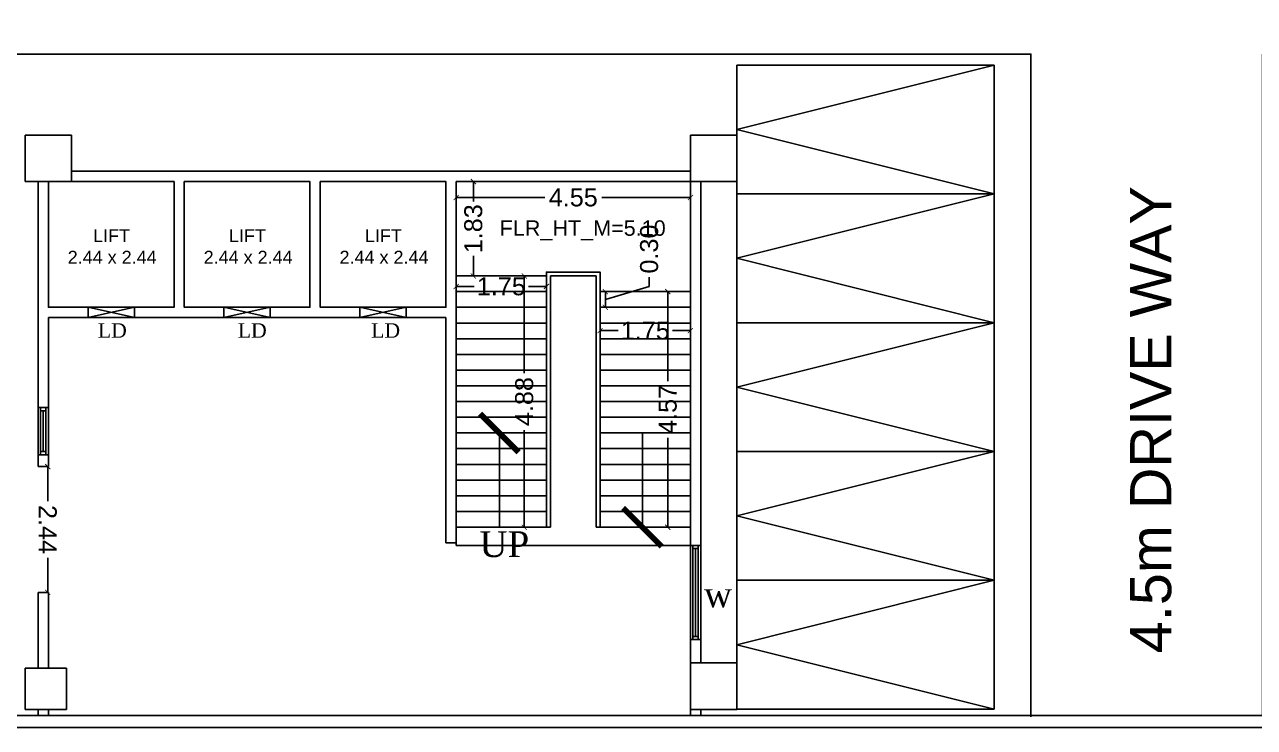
# Model space of a CAD drawing. Header units: metres. Extents: x 3229 to 14086, y -2906 to 1156.
# Drawn here: x 13756.66 to 13780.56, y -2787.94 to -2774.3 of the extents above; entities that cross this region are included whole.
import ezdxf

# ---------------------------------------------------------------- set-up
doc = ezdxf.new("R2010")
doc.units = ezdxf.units.M
doc.header["$MEASUREMENT"] = 0
doc.linetypes.add('( Hidden )', pattern=[0.375, 0.25, -0.125])
for name, color, linetype in [('BLK_1_FLR_-1_BLT_UP_AREA', 18, 'Continuous'), ('BLK_1_FLR_-1_BLT_UP_AREA_DEDUCT', 18, 'Continuous'), ('BLK_1_FLR_-1_EXIT_WIDTH_STAIR', 1, 'Continuous'), ('BLK_1_FLR_-1_LIFT_4', 30, 'Continuous'), ('BLK_1_FLR_-1_LIFT_5', 30, 'Continuous'), ('BLK_1_FLR_-1_LIFT_6', 30, 'Continuous'), ('BLK_1_FLR_-1_STAIR_3', 1, 'Continuous'), ('BLK_1_FLR_-1_STAIR_3_FLIGHT_1', 7, 'Continuous'), ('BLK_1_FLR_-1_STAIR_3_LANDING_1', 7, 'Continuous'), ('DRIVE_WAY', 254, 'Continuous')]:
    doc.layers.add(name, color=color, linetype=linetype)
doc.styles.add('arial', font='arial.ttf', dxfattribs={"height": 0.35})
doc.styles.get("Standard").update_dxf_attribs({"font": 'arial.ttf'})
doc.styles.add('TIMES NEW ROMAN', font='times.ttf')
doc.dimstyles.get("Standard").update_dxf_attribs({"dimtxt": 0.3, "dimasz": 0.2, "dimexe": 0.1, "dimexo": 0.3, "dimgap": 0.09, "dimtad": 1, "dimzin": 0, "dimdsep": 46, "dimtxsty": 'Standard', "dimblk": 'ARCHTICK', "dimcen": 0.09, "dimdle": 0.1, "dimadec": 0, "dimazin": 0, "dimtfac": 1, "dimtofl": 0, "dimtmove": 2, "dimatfit": 0, "dimldrblk": 'ARCHTICK', "dimfxl": 0, "dimtolj": 1, "dimtzin": 0, "dimarcsym": 0})
doc.dimstyles.new('Standard3', dxfattribs={"dimtxt": 0.35, "dimasz": 0.1, "dimexe": 0.18, "dimexo": 0.0625, "dimgap": 0.09, "dimtad": 0, "dimzin": 0, "dimdsep": 46, "dimtxsty": 'arial', "dimblk": 'ARCHTICK', "dimcen": 0.09, "dimse1": 1, "dimse2": 1, "dimadec": 0, "dimazin": 0, "dimtfac": 1, "dimtofl": 0, "dimtmove": 1, "dimatfit": 3, "dimfxl": 0, "dimtolj": 1, "dimtzin": 0, "dimarcsym": 0})

# ---------------------------------------------------------------- blocks, each defined once
blk = doc.blocks.new('_ArchTick')
at = {"color": 0, "linetype": 'ByBlock', "const_width": 0.15}
blk.add_lwpolyline([(-0.5, -0.5), (0.5, 0.5)], dxfattribs=at)
blk = doc.blocks.new('*D25')
at = {"color": 0, "lineweight": -2}
for p, q in [((13768.799, -2779.376), (13768.799, -2779.196)), ((13767.948, -2779.631), (13768.799, -2779.376)), ((13767.948, -2779.479), (13767.948, -2779.783))]:
    blk.add_line(p, q, dxfattribs=at)
at = {"layer": 'DefPoints', "color": 0}
for p in [(13767.846, -2779.479), (13767.846, -2779.783), (13767.948, -2779.783)]:
    blk.add_point(p, dxfattribs=at)
at = {"color": 0, "lineweight": -2, "xscale": 0.1, "yscale": 0.1, "zscale": 0.1}
for p, rotation in [((13767.948, -2779.479), 90), ((13767.948, -2779.783), 270)]:
    blk.add_blockref('_ArchTick', p, dxfattribs=dict(at, rotation=rotation))
at = {"color": 0, "insert": (13768.799, -2778.652), "char_height": 0.35, "attachment_point": 5, "rotation": 90, "style": 'arial'}
blk.add_mtext('\\A1;0.30', dxfattribs=at)
blk = doc.blocks.new('*D72')
at = {"layer": 'BLK_1_FLR_-1_STAIR_3_FLIGHT_1', "color": 0, "lineweight": -2, "ltscale": 0.2}
for p, q in [((13767.846, -2780.236), (13768.194, -2780.236)), ((13769.6, -2780.236), (13769.253, -2780.236))]:
    blk.add_line(p, q, dxfattribs=at)
at = {"layer": 'DefPoints', "color": 0, "ltscale": 0.2}
for p in [(13767.846, -2780.088), (13769.6, -2780.088), (13767.846, -2780.236)]:
    blk.add_point(p, dxfattribs=at)
at = {"layer": 'BLK_1_FLR_-1_STAIR_3_FLIGHT_1', "color": 0, "lineweight": -2, "ltscale": 0.2, "xscale": 0.1, "yscale": 0.1, "zscale": 0.1, "rotation": 180}
blk.add_blockref('_ArchTick', (13767.846, -2780.236), dxfattribs=at)
at = {"layer": 'BLK_1_FLR_-1_STAIR_3_FLIGHT_1', "color": 0, "lineweight": -2, "ltscale": 0.2, "xscale": 0.1, "yscale": 0.1, "zscale": 0.1}
blk.add_blockref('_ArchTick', (13769.6, -2780.236), dxfattribs=at)
at = {"layer": 'BLK_1_FLR_-1_STAIR_3_FLIGHT_1', "color": 0, "ltscale": 0.2, "insert": (13768.723, -2780.236), "char_height": 0.35, "attachment_point": 5, "style": 'arial'}
blk.add_mtext('\\A1;1.75', dxfattribs=at)
blk = doc.blocks.new('*D73')
at = {"layer": 'BLK_1_FLR_-1_STAIR_3_FLIGHT_1', "color": 0, "lineweight": -2, "ltscale": 0.2}
for p, q in [((13769.16, -2779.479), (13769.16, -2781.214)), ((13769.16, -2784.052), (13769.16, -2782.317))]:
    blk.add_line(p, q, dxfattribs=at)
at = {"layer": 'DefPoints', "color": 0, "ltscale": 0.2}
for p in [(13769.6, -2779.479), (13769.16, -2784.052), (13769.6, -2784.052)]:
    blk.add_point(p, dxfattribs=at)
at = {"layer": 'BLK_1_FLR_-1_STAIR_3_FLIGHT_1', "color": 0, "lineweight": -2, "ltscale": 0.2, "xscale": 0.1, "yscale": 0.1, "zscale": 0.1}
for p, rotation in [((13769.16, -2779.479), 90), ((13769.16, -2784.052), 270)]:
    blk.add_blockref('_ArchTick', p, dxfattribs=dict(at, rotation=rotation))
at = {"layer": 'BLK_1_FLR_-1_STAIR_3_FLIGHT_1', "color": 0, "ltscale": 0.2, "insert": (13769.16, -2781.765), "char_height": 0.35, "attachment_point": 5, "rotation": 90, "style": 'arial'}
blk.add_mtext('\\A1;4.57', dxfattribs=at)
blk = doc.blocks.new('*D74')
at = {"layer": 'BLK_1_FLR_-1_STAIR_3_FLIGHT_1', "color": 0, "lineweight": -2, "ltscale": 0.2}
for p, q in [((13765.049, -2779.377), (13765.396, -2779.377)), ((13766.803, -2779.377), (13766.455, -2779.377))]:
    blk.add_line(p, q, dxfattribs=at)
at = {"layer": 'DefPoints', "color": 0, "ltscale": 0.2}
for p in [(13765.049, -2779.174), (13766.803, -2779.174), (13765.049, -2779.377)]:
    blk.add_point(p, dxfattribs=at)
at = {"layer": 'BLK_1_FLR_-1_STAIR_3_FLIGHT_1', "color": 0, "lineweight": -2, "ltscale": 0.2, "xscale": 0.1, "yscale": 0.1, "zscale": 0.1, "rotation": 180}
blk.add_blockref('_ArchTick', (13765.049, -2779.377), dxfattribs=at)
at = {"layer": 'BLK_1_FLR_-1_STAIR_3_FLIGHT_1', "color": 0, "lineweight": -2, "ltscale": 0.2, "xscale": 0.1, "yscale": 0.1, "zscale": 0.1}
blk.add_blockref('_ArchTick', (13766.803, -2779.377), dxfattribs=at)
at = {"layer": 'BLK_1_FLR_-1_STAIR_3_FLIGHT_1', "color": 0, "ltscale": 0.2, "insert": (13765.926, -2779.377), "char_height": 0.35, "attachment_point": 5, "style": 'arial'}
blk.add_mtext('\\A1;1.75', dxfattribs=at)
blk = doc.blocks.new('*D75')
at = {"layer": 'BLK_1_FLR_-1_STAIR_3_FLIGHT_1', "color": 0, "lineweight": -2, "ltscale": 0.2}
for p, q in [((13766.372, -2779.174), (13766.372, -2781.061)), ((13766.372, -2784.052), (13766.372, -2782.165))]:
    blk.add_line(p, q, dxfattribs=at)
at = {"layer": 'DefPoints', "color": 0, "ltscale": 0.2}
for p in [(13766.803, -2779.174), (13766.372, -2784.052), (13766.803, -2784.052)]:
    blk.add_point(p, dxfattribs=at)
at = {"layer": 'BLK_1_FLR_-1_STAIR_3_FLIGHT_1', "color": 0, "lineweight": -2, "ltscale": 0.2, "xscale": 0.1, "yscale": 0.1, "zscale": 0.1}
for p, rotation in [((13766.372, -2779.174), 90), ((13766.372, -2784.052), 270)]:
    blk.add_blockref('_ArchTick', p, dxfattribs=dict(at, rotation=rotation))
at = {"layer": 'BLK_1_FLR_-1_STAIR_3_FLIGHT_1', "color": 0, "ltscale": 0.2, "insert": (13766.372, -2781.613), "char_height": 0.35, "attachment_point": 5, "rotation": 90, "style": 'arial'}
blk.add_mtext('\\A1;4.88', dxfattribs=at)
blk = doc.blocks.new('*D113')
at = {"layer": 'BLK_1_FLR_-1_STAIR_3_LANDING_1', "color": 0, "lineweight": -2}
for p, q in [((13765.049, -2777.651), (13766.771, -2777.651)), ((13769.6, -2777.651), (13767.877, -2777.651))]:
    blk.add_line(p, q, dxfattribs=at)
at = {"layer": 'DefPoints', "color": 0}
for p in [(13765.049, -2777.342), (13769.6, -2777.342), (13769.6, -2777.651)]:
    blk.add_point(p, dxfattribs=at)
at = {"layer": 'BLK_1_FLR_-1_STAIR_3_LANDING_1', "color": 0, "lineweight": -2, "xscale": 0.1, "yscale": 0.1, "zscale": 0.1, "rotation": 180}
blk.add_blockref('_ArchTick', (13765.049, -2777.651), dxfattribs=at)
at = {"layer": 'BLK_1_FLR_-1_STAIR_3_LANDING_1', "color": 0, "lineweight": -2, "xscale": 0.1, "yscale": 0.1, "zscale": 0.1}
blk.add_blockref('_ArchTick', (13769.6, -2777.651), dxfattribs=at)
at = {"layer": 'BLK_1_FLR_-1_STAIR_3_LANDING_1', "color": 0, "insert": (13767.324, -2777.651), "char_height": 0.35, "attachment_point": 5, "style": 'arial'}
blk.add_mtext('\\A1;4.55', dxfattribs=at)
blk = doc.blocks.new('*D114')
at = {"layer": 'BLK_1_FLR_-1_STAIR_3_LANDING_1', "color": 0, "lineweight": -2}
for p, q in [((13765.383, -2777.342), (13765.383, -2777.73)), ((13765.383, -2779.174), (13765.383, -2778.786))]:
    blk.add_line(p, q, dxfattribs=at)
at = {"layer": 'DefPoints', "color": 0}
for p in [(13765.049, -2777.342), (13765.049, -2779.174), (13765.383, -2779.174)]:
    blk.add_point(p, dxfattribs=at)
at = {"layer": 'BLK_1_FLR_-1_STAIR_3_LANDING_1', "color": 0, "lineweight": -2, "xscale": 0.1, "yscale": 0.1, "zscale": 0.1}
for p, rotation in [((13765.383, -2777.342), 90), ((13765.383, -2779.174), 270)]:
    blk.add_blockref('_ArchTick', p, dxfattribs=dict(at, rotation=rotation))
at = {"layer": 'BLK_1_FLR_-1_STAIR_3_LANDING_1', "color": 0, "insert": (13765.383, -2778.258), "char_height": 0.35, "attachment_point": 5, "rotation": 90, "style": 'arial'}
blk.add_mtext('\\A1;1.83', dxfattribs=at)
blk = doc.blocks.new('*D157')
at = {"layer": 'BLK_1_FLR_-1_EXIT_WIDTH_STAIR', "color": 0, "lineweight": -2}
for p, q in [((13757.114, -2782.875), (13757.114, -2783.549)), ((13757.114, -2785.316), (13757.114, -2784.643))]:
    blk.add_line(p, q, dxfattribs=at)
at = {"layer": 'DefPoints', "color": 0}
for p in [(13757.127, -2782.875), (13757.114, -2785.316), (13757.127, -2785.316)]:
    blk.add_point(p, dxfattribs=at)
at = {"layer": 'BLK_1_FLR_-1_EXIT_WIDTH_STAIR', "color": 0, "lineweight": -2, "xscale": 0.1, "yscale": 0.1, "zscale": 0.1}
for p, rotation in [((13757.114, -2782.875), 90.0051852947234), ((13757.114, -2785.316), 270.0051852947233)]:
    blk.add_blockref('_ArchTick', p, dxfattribs=dict(at, rotation=rotation))
at = {"layer": 'BLK_1_FLR_-1_EXIT_WIDTH_STAIR', "color": 0, "insert": (13757.114, -2784.096), "char_height": 0.35, "attachment_point": 5, "rotation": 270.0052, "style": 'arial'}
blk.add_mtext('\\A1;2.44', dxfattribs=at)

msp = doc.modelspace()

# ---------------------------------------------------------------- linework, layer by layer
at = {"color": 0, "linetype": '( Hidden )', "ltscale": 3}
for q in [(13750.036, -2774.867), (13776.215, -2787.732)]:
    msp.add_line((13776.215, -2774.867), q, dxfattribs=at)
at = {"color": 0, "ltscale": 0.2}
for p, q in [((13775.5, -2775.082), (13770.5, -2776.332)), ((13775.5, -2775.082), (13770.5, -2775.082)), ((13770.5, -2775.082), (13770.5, -2777.582)), ((13775.5, -2777.582), (13775.5, -2775.082)), ((13770.5, -2776.332), (13775.5, -2777.582)), ((13756.927, -2777.342), (13756.927, -2782.875)), ((13757.127, -2779.782), (13757.127, -2777.342)), ((13757.577, -2777.142), (13769.6, -2777.142)), ((13757.577, -2777.342), (13759.567, -2777.342)), ((13757.6, -2777.142), (13758.6, -2777.142)), ((13758.6, -2777.142), (13759.6, -2777.142)), ((13759.567, -2777.342), (13759.567, -2779.782)), ((13759.6, -2777.142), (13760.6, -2777.142)), ((13759.767, -2779.782), (13759.767, -2777.342)), ((13759.767, -2777.342), (13762.208, -2777.342)), ((13760.6, -2777.142), (13761.6, -2777.142)), ((13761.6, -2777.142), (13762.6, -2777.142)), ((13762.208, -2777.342), (13762.208, -2779.782)), ((13762.408, -2779.782), (13762.408, -2777.342)), ((13762.408, -2777.342), (13764.849, -2777.342)), ((13762.6, -2777.142), (13763.6, -2777.142)), ((13763.6, -2777.142), (13764.6, -2777.142)), ((13764.6, -2777.142), (13765.6, -2777.142)), ((13764.849, -2777.342), (13764.849, -2779.782)), ((13769.6, -2777.342), (13765.049, -2777.342)), ((13765.049, -2777.342), (13765.049, -2784.356)), ((13765.6, -2777.142), (13766.6, -2777.142)), ((13766.6, -2777.142), (13767.6, -2777.142)), ((13767.6, -2777.142), (13768.6, -2777.142)), ((13768.6, -2777.142), (13769.6, -2777.142)), ((13769.6, -2777.342), (13769.6, -2786.686)), ((13769.8, -2786.687), (13769.8, -2777.342)), ((13770.5, -2777.582), (13775.5, -2777.582)), ((13775.5, -2777.582), (13770.5, -2778.832)), ((13775.5, -2777.582), (13770.5, -2777.582)), ((13770.5, -2777.582), (13770.5, -2780.082)), ((13775.5, -2780.082), (13775.5, -2777.582)), ((13770.5, -2778.832), (13775.5, -2780.082)), ((13765.049, -2779.174), (13766.803, -2779.174)), ((13767.846, -2779.098), (13766.803, -2779.098)), ((13766.803, -2779.098), (13766.803, -2784.052)), ((13766.879, -2784.052), (13766.879, -2779.174)), ((13766.879, -2779.174), (13767.77, -2779.174)), ((13767.77, -2779.174), (13767.77, -2784.052)), ((13767.846, -2784.052), (13767.846, -2779.098)), ((13767.846, -2779.479), (13769.6, -2779.479)), ((13757.897, -2779.782), (13757.127, -2779.782)), ((13757.127, -2782.875), (13757.127, -2779.982)), ((13757.127, -2779.982), (13757.897, -2779.982)), ((13757.897, -2779.982), (13757.897, -2779.782)), ((13759.567, -2779.782), (13758.797, -2779.782)), ((13758.797, -2779.782), (13758.797, -2779.982)), ((13758.797, -2779.982), (13760.538, -2779.982)), ((13760.538, -2779.782), (13759.767, -2779.782)), ((13760.538, -2779.982), (13760.538, -2779.782)), ((13762.208, -2779.782), (13761.438, -2779.782)), ((13761.438, -2779.782), (13761.438, -2779.982)), ((13761.438, -2779.982), (13763.178, -2779.982)), ((13763.178, -2779.782), (13762.408, -2779.782)), ((13763.178, -2779.982), (13763.178, -2779.782)), ((13764.849, -2779.782), (13764.078, -2779.782)), ((13764.078, -2779.782), (13764.078, -2779.982)), ((13764.849, -2779.982), (13764.078, -2779.982)), ((13764.849, -2784.356), (13764.849, -2779.982)), ((13767.846, -2779.783), (13769.6, -2779.783)), ((13767.846, -2780.088), (13769.6, -2780.088)), ((13770.5, -2780.082), (13775.5, -2780.082)), ((13775.5, -2780.082), (13770.5, -2781.332)), ((13775.5, -2780.082), (13770.5, -2780.082)), ((13770.5, -2780.082), (13770.5, -2782.582)), ((13775.5, -2782.582), (13775.5, -2780.082)), ((13767.846, -2780.393), (13769.6, -2780.393)), ((13767.846, -2780.698), (13769.6, -2780.698)), ((13767.846, -2781.003), (13769.6, -2781.003)), ((13767.846, -2781.308), (13769.6, -2781.308)), ((13770.5, -2781.332), (13775.5, -2782.582)), ((13767.846, -2781.613), (13769.6, -2781.613)), ((13757.127, -2781.73), (13756.927, -2781.73)), ((13756.976, -2781.73), (13756.976, -2782.645)), ((13757.077, -2781.794), (13756.976, -2781.794)), ((13757.027, -2781.794), (13757.027, -2782.582)), ((13757.077, -2782.645), (13757.077, -2781.73)), ((13767.846, -2781.918), (13769.6, -2781.918)), ((13767.846, -2782.222), (13769.6, -2782.222)), ((13757.077, -2782.582), (13756.976, -2782.582)), ((13767.846, -2782.527), (13769.6, -2782.527)), ((13770.5, -2782.582), (13775.5, -2782.582)), ((13775.5, -2782.582), (13770.5, -2783.832)), ((13775.5, -2782.582), (13770.5, -2782.582)), ((13770.5, -2782.582), (13770.5, -2785.082)), ((13775.5, -2785.082), (13775.5, -2782.582)), ((13757.127, -2782.645), (13756.927, -2782.645)), ((13767.846, -2782.832), (13769.6, -2782.832)), ((13756.927, -2782.875), (13757.127, -2782.875)), ((13767.846, -2783.137), (13769.6, -2783.137)), ((13767.846, -2783.442), (13769.6, -2783.442)), ((13767.846, -2783.747), (13769.6, -2783.747)), ((13770.5, -2783.832), (13775.5, -2785.082)), ((13765.05, -2784.052), (13766.803, -2784.052)), ((13766.803, -2784.052), (13766.879, -2784.052)), ((13767.77, -2784.052), (13769.6, -2784.052)), ((13765.049, -2784.356), (13764.849, -2784.356)), ((13769.8, -2784.404), (13769.6, -2784.404)), ((13769.649, -2784.404), (13769.649, -2786.234)), ((13769.751, -2784.468), (13769.649, -2784.468)), ((13769.7, -2786.17), (13769.7, -2784.468)), ((13769.751, -2786.234), (13769.751, -2784.404)), ((13770.5, -2785.082), (13775.5, -2785.082)), ((13775.5, -2785.082), (13770.5, -2786.332)), ((13775.5, -2785.082), (13770.5, -2785.082)), ((13770.5, -2785.082), (13770.5, -2787.582)), ((13775.5, -2787.582), (13775.5, -2785.082)), ((13757.127, -2785.316), (13756.927, -2785.316)), ((13756.927, -2785.316), (13756.927, -2786.786)), ((13757.127, -2786.786), (13757.127, -2785.316)), ((13769.649, -2786.17), (13769.751, -2786.17)), ((13769.6, -2786.234), (13769.8, -2786.234)), ((13770.5, -2786.332), (13775.5, -2787.582)), ((13756.927, -2787.587), (13756.927, -2787.705)), ((13757.127, -2787.587), (13757.127, -2787.705)), ((13769.6, -2787.587), (13769.6, -2787.707)), ((13769.8, -2787.587), (13769.8, -2787.705)), ((13770.5, -2787.582), (13775.5, -2787.582)), ((13640.941, -2787.707), (13803.841, -2787.707)), ((13640.711, -2787.937), (13804.071, -2787.937))]:
    msp.add_line(p, q, dxfattribs=at)
at = {"color": 0}
for p, q in [((13757.577, -2776.441), (13756.677, -2776.441)), ((13756.677, -2776.441), (13756.677, -2777.342)), ((13757.577, -2777.342), (13757.577, -2776.441)), ((13770.5, -2776.441), (13769.6, -2776.441)), ((13769.6, -2776.441), (13769.6, -2777.342)), ((13770.5, -2777.342), (13770.5, -2776.441)), ((13756.677, -2777.342), (13757.577, -2777.342)), ((13769.6, -2777.342), (13770.5, -2777.342)), ((13758.797, -2779.782), (13757.897, -2779.982)), ((13757.897, -2779.782), (13758.797, -2779.982)), ((13757.897, -2779.782), (13758.86, -2779.782)), ((13758.797, -2779.982), (13757.897, -2779.982)), ((13760.538, -2779.782), (13761.438, -2779.982)), ((13761.438, -2779.782), (13760.538, -2779.982)), ((13761.438, -2779.782), (13760.538, -2779.782)), ((13760.538, -2779.982), (13761.438, -2779.982)), ((13763.178, -2779.782), (13764.078, -2779.982)), ((13764.078, -2779.782), (13763.178, -2779.982)), ((13764.078, -2779.782), (13763.178, -2779.782)), ((13763.178, -2779.982), (13764.078, -2779.982)), ((13757.477, -2786.786), (13756.677, -2786.786)), ((13756.677, -2786.786), (13756.677, -2787.587)), ((13757.477, -2787.587), (13757.477, -2786.786)), ((13770.5, -2786.686), (13769.6, -2786.686)), ((13769.6, -2786.686), (13769.6, -2787.587)), ((13769.8, -2786.687), (13769.6, -2786.687)), ((13770.5, -2787.587), (13770.5, -2786.686)), ((13756.677, -2787.587), (13757.477, -2787.587)), ((13769.6, -2787.587), (13770.5, -2787.587))]:
    msp.add_line(p, q, dxfattribs=at)
at = {"layer": 'BLK_1_FLR_-1_BLT_UP_AREA', "color": 18}
msp.add_lwpolyline([(13640.695, -2763.185), (13804.054, -2763.185), (13804.054, -2787.937), (13640.695, -2787.937)], close=True, dxfattribs=at)
at = {"layer": 'BLK_1_FLR_-1_BLT_UP_AREA_DEDUCT', "color": 18}
msp.add_lwpolyline([(13640.711, -2763.185), (13804.071, -2763.185), (13804.071, -2787.937), (13640.711, -2787.937)], close=True, dxfattribs=at)
at = {"layer": 'BLK_1_FLR_-1_LIFT_4'}
msp.add_lwpolyline([(13757.127, -2777.342), (13759.567, -2777.342), (13759.567, -2779.782), (13757.127, -2779.782)], close=True, dxfattribs=at)
at = {"layer": 'BLK_1_FLR_-1_LIFT_5'}
msp.add_lwpolyline([(13759.767, -2777.342), (13762.208, -2777.342), (13762.208, -2779.782), (13759.767, -2779.782)], close=True, dxfattribs=at)
at = {"layer": 'BLK_1_FLR_-1_LIFT_6'}
msp.add_lwpolyline([(13762.408, -2777.342), (13764.849, -2777.342), (13764.849, -2779.782), (13762.408, -2779.782)], close=True, dxfattribs=at)
at = {"layer": 'BLK_1_FLR_-1_STAIR_3'}
msp.add_lwpolyline([(13769.6, -2784.404), (13765.049, -2784.404), (13765.049, -2777.342), (13769.6, -2777.342)], close=True, dxfattribs=at)
at = {"layer": 'BLK_1_FLR_-1_STAIR_3_FLIGHT_1', "color": 0, "ltscale": 0.2}
for p, q in [((13765.05, -2779.479), (13766.803, -2779.479)), ((13765.05, -2779.783), (13766.803, -2779.783)), ((13765.05, -2780.088), (13766.803, -2780.088)), ((13765.05, -2780.393), (13766.803, -2780.393)), ((13765.05, -2780.698), (13766.803, -2780.698)), ((13765.05, -2781.003), (13766.803, -2781.003)), ((13765.05, -2781.308), (13766.803, -2781.308)), ((13765.05, -2781.613), (13766.803, -2781.613)), ((13765.05, -2781.918), (13766.803, -2781.918)), ((13765.05, -2782.222), (13766.803, -2782.222)), ((13765.05, -2782.527), (13766.803, -2782.527)), ((13765.05, -2782.832), (13766.803, -2782.832)), ((13765.05, -2783.137), (13766.803, -2783.137)), ((13765.05, -2783.442), (13766.803, -2783.442)), ((13765.05, -2783.747), (13766.803, -2783.747))]:
    msp.add_line(p, q, dxfattribs=at)
at = {"layer": 'BLK_1_FLR_-1_STAIR_3_FLIGHT_1'}
for points in [[(13766.803, -2784.052), (13765.049, -2784.052), (13765.049, -2779.174), (13766.803, -2779.174)], [(13767.846, -2784.052), (13769.6, -2784.052), (13769.6, -2779.479), (13767.846, -2779.479)]]:
    msp.add_lwpolyline(points, close=True, dxfattribs=at)
at = {"layer": 'BLK_1_FLR_-1_STAIR_3_LANDING_1'}
msp.add_lwpolyline([(13769.6, -2777.342), (13769.6, -2779.479), (13767.846, -2779.479), (13767.846, -2779.098), (13766.803, -2779.098), (13766.803, -2779.174), (13765.049, -2779.174), (13765.049, -2777.342)], close=True, dxfattribs=at)
at = {"layer": 'DRIVE_WAY'}
msp.add_lwpolyline([(13698.75, -2774.867), (13711.266, -2774.867), (13711.266, -2787.707), (13715.766, -2787.707), (13715.766, -2775.038), (13728.521, -2775.038), (13728.521, -2787.707), (13733.021, -2787.707), (13733.021, -2774.867), (13745.536, -2774.867), (13745.536, -2787.707), (13750.036, -2787.707), (13750.036, -2774.867), (13776.215, -2774.867), (13776.215, -2787.707), (13780.715, -2787.707), (13780.715, -2774.867), (13792.73, -2774.867), (13792.73, -2787.707), (13797.23, -2787.707), (13797.23, -2774.867), (13803.841, -2774.867), (13803.841, -2768.867), (13674.287, -2768.867)], dxfattribs=at)

# ---------------------------------------------------------------- texts
at = {"color": 0}
msp.add_text('4.5m DRIVE WAY', height=0.8, rotation=90, dxfattribs=at).set_placement((13778.942, -2786.497))
for s, p in [('LIFT', (13757.994, -2778.518)), ('LIFT', (13760.635, -2778.518)), ('LIFT', (13763.276, -2778.518)), ('2.44 x 2.44', (13757.502, -2778.936)), ('2.44 x 2.44', (13760.143, -2778.936)), ('2.44 x 2.44', (13762.783, -2778.936))]:
    msp.add_text(s, height=0.25, dxfattribs=at).set_placement(p)
at = {"color": 0, "attachment_point": 1, "style": 'TIMES NEW ROMAN'}
for s, insert, char_height in [('{\\W6.573453; }LD', (13757.391, -2780.093), 0.28), ('{\\W6.573453; }LD', (13760.11, -2780.093), 0.28), ('{\\W6.573453; }LD', (13762.701, -2780.093), 0.28), ('{\\W2.633438; }UP', (13765.005, -2784.131), 0.5), ('{\\W3.695938; }w', (13769.166, -2785.105), 0.5)]:
    msp.add_mtext_dynamic_manual_height_columns(s, width=1.88596, gutter_width=15, heights=[0], dxfattribs=dict(at, insert=insert, char_height=char_height))
at = {"layer": 'BLK_1_FLR_-1_STAIR_3', "insert": (13765.894, -2778.095), "char_height": 0.3, "width": 5.30934, "attachment_point": 1}
msp.add_mtext('FLR_HT_M=5.10', dxfattribs=at)

# ---------------------------------------------------------------- dimensions: what is measured, and where the dimension line sits
at = {"color": 0}
dim = msp.add_aligned_dim(p1=(13767.846, -2779.479), p2=(13767.846, -2779.783), distance=0.101, dimstyle='Standard3', override={"dimfxl": 0.18, "dimfxlon": 1, "dimarcsym": 1}, dxfattribs=at)
dim.commit()
dim.dimension.update_dxf_attribs({"geometry": '*D25', "text_midpoint": (13768.799, -2779.106)})
at = {"layer": 'BLK_1_FLR_-1_EXIT_WIDTH_STAIR'}
dim = msp.add_aligned_dim(p1=(13757.127, -2782.875), p2=(13757.127, -2785.316), distance=-0.013, dimstyle='Standard3', override={"dimfxl": 0.5, "dimfxlon": 1, "dimarcsym": 1}, dxfattribs=at)
dim.commit()
dim.dimension.update_dxf_attribs({"geometry": '*D157', "text_midpoint": (13757.114, -2784.096)})
at = {"layer": 'BLK_1_FLR_-1_STAIR_3_FLIGHT_1', "color": 2, "ltscale": 0.2}
for p1, p2, distance, picture, middle in [((13766.803, -2779.174), (13765.049, -2779.174), 0.204, '*D74', (13765.926, -2779.377)), ((13769.6, -2780.088), (13767.846, -2780.088), 0.147, '*D72', (13768.723, -2780.236))]:
    dim = msp.add_aligned_dim(p1=p1, p2=p2, distance=distance, dimstyle='Standard3', override={"dimfxl": 0.18, "dimfxlon": 1, "dimarcsym": 1}, dxfattribs=at)
    dim.commit()
    dim.dimension.update_dxf_attribs({"geometry": picture, "text_midpoint": middle})
at = {"layer": 'BLK_1_FLR_-1_STAIR_3_FLIGHT_1', "color": 1, "ltscale": 0.2}
for p1, p2, distance, picture, middle in [((13766.803, -2779.174), (13766.803, -2784.052), -0.43, '*D75', (13766.372, -2781.613)), ((13769.6, -2779.479), (13769.6, -2784.052), -0.44, '*D73', (13769.16, -2781.765))]:
    dim = msp.add_aligned_dim(p1=p1, p2=p2, distance=distance, dimstyle='Standard3', override={"dimfxl": 0.18, "dimfxlon": 1, "dimarcsym": 1}, dxfattribs=at)
    dim.commit()
    dim.dimension.update_dxf_attribs({"geometry": picture, "text_midpoint": middle})
at = {"layer": 'BLK_1_FLR_-1_STAIR_3_LANDING_1', "color": 1}
dim = msp.add_aligned_dim(p1=(13765.049, -2777.342), p2=(13769.6, -2777.342), distance=-0.309, dimstyle='Standard3', override={"dimfxl": 0.18, "dimfxlon": 1, "dimarcsym": 1}, dxfattribs=at)
dim.commit()
dim.dimension.update_dxf_attribs({"geometry": '*D113', "text_midpoint": (13767.324, -2777.651)})
at = {"layer": 'BLK_1_FLR_-1_STAIR_3_LANDING_1', "color": 2}
dim = msp.add_aligned_dim(p1=(13765.049, -2777.342), p2=(13765.049, -2779.174), distance=0.334, dimstyle='Standard3', override={"dimfxl": 0.18, "dimfxlon": 1, "dimarcsym": 1}, dxfattribs=at)
dim.commit()
dim.dimension.update_dxf_attribs({"geometry": '*D114', "text_midpoint": (13765.383, -2778.258)})

# ---------------------------------------------------------------- leaders
at = {"color": 0, "ltscale": 0.2}
for points in [[(13765.888, -2782.222), (13765.888, -2784.052)], [(13768.667, -2784.052), (13768.667, -2782.222)]]:
    msp.add_leader(points, dimstyle='Standard', override={"dimscale": 1, "dimasz": 0.75, "dimtad": 0}, dxfattribs=at)

doc.saveas('drawing.dxf')
